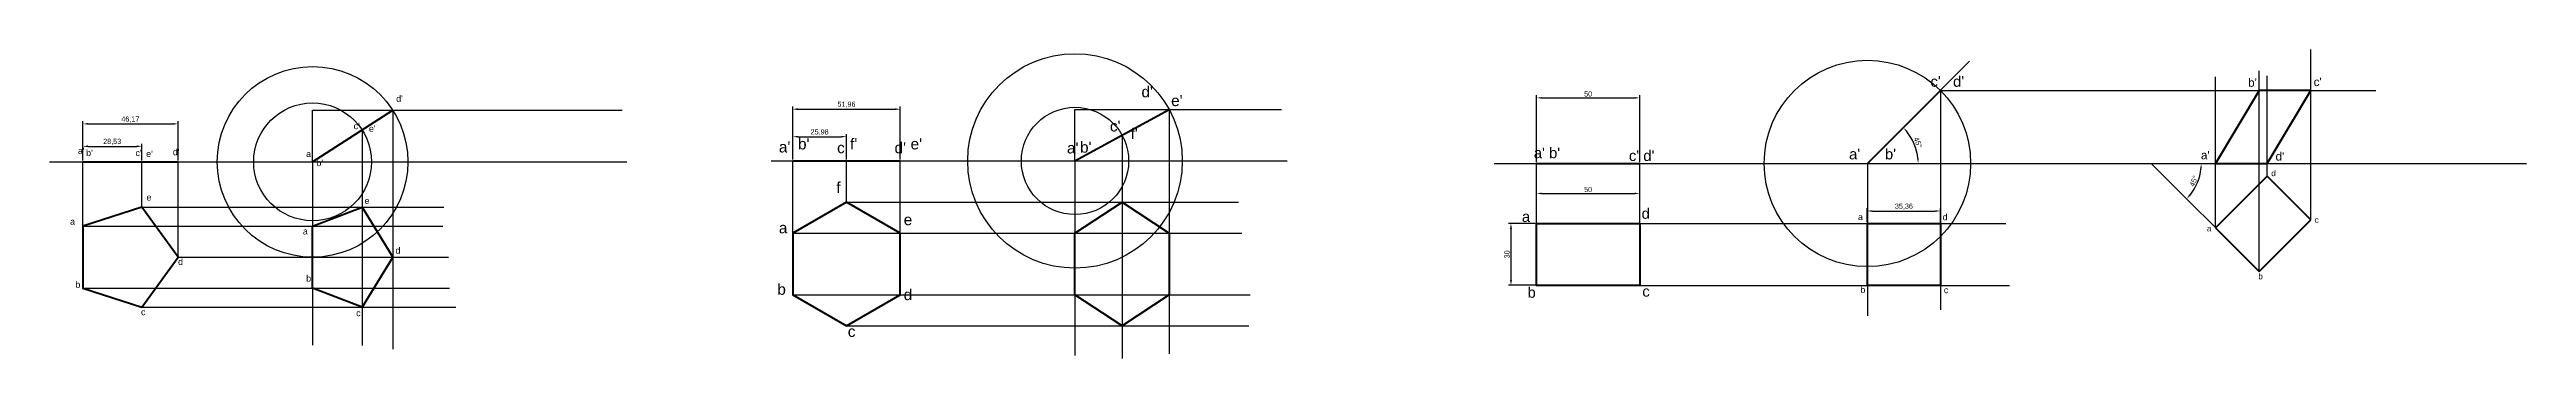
# Model space of a CAD drawing. Header units: millimetres. Extents: x 50 to 2187, y -31 to 190.
# Drawn here: x 50 to 1250, y 5 to 155 of the extents above; entities that cross this region are included whole.
import ezdxf

# ---------------------------------------------------------------- set-up
doc = ezdxf.new("R2010")
doc.units = ezdxf.units.MM
doc.layers.get('Defpoints').update_dxf_attribs({"color": 90})
doc.layers.add('true', color=7, linetype='Continuous', lineweight=53)
doc.styles.get("Standard").update_dxf_attribs({"font": 'arial.ttf'})
doc.dimstyles.new('ISO-25', dxfattribs={"dimtxt": 2.5, "dimasz": 2.5, "dimexe": 1.25, "dimexo": 0.625, "dimtad": 1, "dimtxsty": 'Standard', "dimcen": 2.5, "dimadec": 0, "dimazin": 0, "dimtfac": 1, "dimtmove": 0, "dimatfit": 3, "dimfxl": 1, "dimarcsym": 0})

# ---------------------------------------------------------------- blocks, each defined once
blk = doc.blocks.new('*D4')
at = {"color": 0, "lineweight": -2, "transparency": 16777216}
for p, q in [((66.6, 100.8), (66.6, 119.9)), ((69.1, 118.6), (110.2, 118.6)), ((112.7, 100.8), (112.7, 119.9))]:
    blk.add_line(p, q, dxfattribs=at)
at = {"color": 0, "transparency": 16777216}
for points in [[(69.1, 119), (69.1, 118.2), (66.6, 118.6)], [(110.2, 119), (110.2, 118.2), (112.7, 118.6)]]:
    blk.add_solid(points, dxfattribs=at)
at = {"layer": 'Defpoints', "color": 0, "transparency": 16777216}
for p in [(112.7, 118.6), (66.6, 100.2), (112.7, 100.2)]:
    blk.add_point(p, dxfattribs=at)
at = {"color": 0, "transparency": 16777216, "insert": (89.6, 120.7), "char_height": 2.5, "attachment_point": 5}
blk.add_mtext('46,17', dxfattribs=at)
blk = doc.blocks.new('*D5')
at = {"color": 0, "lineweight": -2, "transparency": 16777216}
for p, q in [((66.6, 100.8), (66.6, 109)), ((95.1, 100.8), (95.1, 109)), ((69.1, 107.7), (92.6, 107.7))]:
    blk.add_line(p, q, dxfattribs=at)
at = {"color": 0, "transparency": 16777216}
for points in [[(69.1, 108.2), (69.1, 107.3), (66.6, 107.7)], [(92.6, 108.2), (92.6, 107.3), (95.1, 107.7)]]:
    blk.add_solid(points, dxfattribs=at)
at = {"layer": 'Defpoints', "color": 0, "transparency": 16777216}
for p in [(66.6, 100.2), (95.1, 107.7), (95.1, 100.2)]:
    blk.add_point(p, dxfattribs=at)
at = {"color": 0, "transparency": 16777216, "insert": (80.8, 109.9), "char_height": 2.5, "attachment_point": 5}
blk.add_mtext('28,53', dxfattribs=at)
blk = doc.blocks.new('*D6')
at = {"color": 0, "lineweight": -2, "transparency": 16777216}
for p, q in [((410.4, 101.3), (410.4, 127)), ((412.9, 125.7), (459.9, 125.7)), ((462.4, 101.3), (462.4, 127))]:
    blk.add_line(p, q, dxfattribs=at)
at = {"color": 0, "transparency": 16777216}
for points in [[(412.9, 126.2), (412.9, 125.3), (410.4, 125.7)], [(459.9, 126.2), (459.9, 125.3), (462.4, 125.7)]]:
    blk.add_solid(points, dxfattribs=at)
at = {"layer": 'Defpoints', "color": 0, "transparency": 16777216}
for p in [(462.4, 125.7), (410.4, 100.7), (462.4, 100.7)]:
    blk.add_point(p, dxfattribs=at)
at = {"color": 0, "transparency": 16777216, "insert": (436.4, 127.9), "char_height": 2.5, "attachment_point": 5}
blk.add_mtext('51,96', dxfattribs=at)
blk = doc.blocks.new('*D7')
at = {"color": 0, "lineweight": -2, "transparency": 16777216}
for p, q in [((410.4, 101.3), (410.4, 113.6)), ((412.9, 112.4), (433.9, 112.4)), ((436.4, 101.3), (436.4, 113.6))]:
    blk.add_line(p, q, dxfattribs=at)
at = {"color": 0, "transparency": 16777216}
for points in [[(412.9, 112.8), (412.9, 112), (410.4, 112.4)], [(433.9, 112.8), (433.9, 112), (436.4, 112.4)]]:
    blk.add_solid(points, dxfattribs=at)
at = {"layer": 'Defpoints', "color": 0, "transparency": 16777216}
for p in [(436.4, 112.4), (410.4, 100.7), (436.4, 100.7)]:
    blk.add_point(p, dxfattribs=at)
at = {"color": 0, "transparency": 16777216, "insert": (423.4, 114.5), "char_height": 2.5, "attachment_point": 5}
blk.add_mtext('25,98', dxfattribs=at)
blk = doc.blocks.new('*D8')
at = {"color": 0, "lineweight": -2, "transparency": 16777216}
for p, q in [((770.6, 100.1), (770.6, 132.5)), ((820.6, 100.1), (820.6, 132.5)), ((773.1, 131.2), (818.1, 131.2))]:
    blk.add_line(p, q, dxfattribs=at)
at = {"color": 0, "transparency": 16777216}
for points in [[(773.1, 131.6), (773.1, 130.8), (770.6, 131.2)], [(818.1, 131.6), (818.1, 130.8), (820.6, 131.2)]]:
    blk.add_solid(points, dxfattribs=at)
at = {"layer": 'Defpoints', "color": 0, "transparency": 16777216}
for p in [(820.6, 131.2), (770.6, 99.4), (820.6, 99.4)]:
    blk.add_point(p, dxfattribs=at)
at = {"color": 0, "transparency": 16777216, "insert": (795.6, 133.1), "char_height": 2.5, "attachment_point": 5}
blk.add_mtext('50', dxfattribs=at)
blk = doc.blocks.new('*D10')
at = {"color": 0, "lineweight": -2, "transparency": 16777216}
for p, q in [((930.8, 71), (930.8, 77.7)), ((933.3, 76.4), (963.7, 76.4)), ((966.2, 71), (966.2, 77.7))]:
    blk.add_line(p, q, dxfattribs=at)
at = {"color": 0, "transparency": 16777216}
for points in [[(933.3, 76.8), (933.3, 76), (930.8, 76.4)], [(963.7, 76.8), (963.7, 76), (966.2, 76.4)]]:
    blk.add_solid(points, dxfattribs=at)
at = {"layer": 'Defpoints', "color": 0, "transparency": 16777216}
for p in [(966.2, 76.4), (930.8, 70.4), (966.2, 70.4)]:
    blk.add_point(p, dxfattribs=at)
at = {"color": 0, "transparency": 16777216, "insert": (948.5, 78.5), "char_height": 2.5, "attachment_point": 5}
blk.add_mtext('35,36', dxfattribs=at)
blk = doc.blocks.new('*D11')
at = {"color": 0, "lineweight": -2, "transparency": 16777216}
for p, q in [((770.6, 71), (770.6, 86.1)), ((773.1, 84.9), (818.1, 84.9)), ((820.6, 71), (820.6, 86.1))]:
    blk.add_line(p, q, dxfattribs=at)
at = {"color": 0, "transparency": 16777216}
for points in [[(773.1, 85.3), (773.1, 84.5), (770.6, 84.9)], [(818.1, 85.3), (818.1, 84.5), (820.6, 84.9)]]:
    blk.add_solid(points, dxfattribs=at)
at = {"layer": 'Defpoints', "color": 0, "transparency": 16777216}
for p in [(820.6, 84.9), (770.6, 70.4), (820.6, 70.4)]:
    blk.add_point(p, dxfattribs=at)
at = {"color": 0, "transparency": 16777216, "insert": (795.6, 86.8), "char_height": 2.5, "attachment_point": 5}
blk.add_mtext('50', dxfattribs=at)
blk = doc.blocks.new('*D12')
at = {"color": 0, "lineweight": -2, "transparency": 16777216}
for p, q in [((769.9, 70.4), (757, 70.4)), ((758.2, 67.9), (758.2, 42.9)), ((769.9, 40.4), (757, 40.4))]:
    blk.add_line(p, q, dxfattribs=at)
at = {"color": 0, "transparency": 16777216}
for points in [[(757.8, 67.9), (758.7, 67.9), (758.2, 70.4)], [(757.8, 42.9), (758.7, 42.9), (758.2, 40.4)]]:
    blk.add_solid(points, dxfattribs=at)
at = {"layer": 'Defpoints', "color": 0, "transparency": 16777216}
for p in [(770.6, 70.4), (758.2, 40.4), (770.6, 40.4)]:
    blk.add_point(p, dxfattribs=at)
at = {"color": 0, "transparency": 16777216, "insert": (756.3, 55.4), "char_height": 2.5, "attachment_point": 5, "rotation": 90}
blk.add_mtext('30', dxfattribs=at)
blk = doc.blocks.new('*D13')
at = {"color": 0, "lineweight": -2, "transparency": 16777216}
blk.add_arc((930.8, 99.4), 24.6, 5.8289, 39.1711, dxfattribs=at)
at = {"color": 0, "transparency": 16777216}
for points in [[(949.6, 114.7), (950.2, 115.2), (948.2, 116.8)], [(955.7, 102), (954.9, 101.9), (955.4, 99.4)]]:
    blk.add_solid(points, dxfattribs=at)
at = {"layer": 'Defpoints', "color": 0, "transparency": 16777216}
for p in [(966.2, 134.8), (750, 99.4), (930.8, 99.4), (954.6, 105.8), (1250, 99.4)]:
    blk.add_point(p, dxfattribs=at)
at = {"color": 0, "transparency": 16777216, "insert": (955.3, 109.6), "char_height": 2.5, "attachment_point": 5, "rotation": 292.5}
blk.add_mtext('45°', dxfattribs=at)
blk = doc.blocks.new('*D14')
at = {"color": 0, "lineweight": -2, "transparency": 16777216}
blk.add_arc((1068.3, 99.4), 24.2, 320.9192, 354.0808, dxfattribs=at)
at = {"color": 0, "transparency": 16777216}
for points in [[(1092, 97), (1092.8, 96.9), (1092.5, 99.4)], [(1087.4, 83.9), (1086.8, 84.5), (1085.4, 82.3)]]:
    blk.add_solid(points, dxfattribs=at)
at = {"layer": 'Defpoints', "color": 0, "transparency": 16777216}
for p in [(750, 99.4), (1068.3, 99.4), (1250, 99.4), (1089.3, 87.3), (1117.8, 49.9)]:
    blk.add_point(p, dxfattribs=at)
at = {"color": 0, "transparency": 16777216, "insert": (1088.9, 90.9), "char_height": 2.5, "attachment_point": 5, "rotation": 67.5}
blk.add_mtext('45°', dxfattribs=at)

msp = doc.modelspace()

# ---------------------------------------------------------------- linework, layer by layer
for p, q in [((50.46, 100.201), (329.971, 100.201)), ((399.869, 100.653), (649.869, 100.653)), ((750.016, 99.436), (1250.016, 99.436)), ((1099.426, 99.436), (1120.639, 99.436))]:
    msp.add_line(p, q)
at = {"layer": 'Defpoints'}
for p, q in [((930.84, 99.436), (980.337, 148.933)), ((1120.639, 47.086), (1120.639, 144.296)), ((1145.643, 72.089), (1145.643, 154.628)), ((966.195, 134.791), (966.195, 28.546)), ((966.195, 134.791), (1177.097, 134.791)), ((1099.426, 68.299), (1099.426, 141.344)), ((1124.429, 93.302), (1124.429, 141.836)), ((177.854, 100.201), (177.854, 125.201)), ((177.854, 125.201), (327.854, 125.201)), ((216.67, 125.201), (216.67, 9.466)), ((547.08, 100.653), (547.08, 125.653)), ((547.08, 125.653), (647.08, 125.653)), ((592.63, 125.653), (592.63, 7.265)), ((201.84, 115.65), (201.84, 11.255)), ((569.855, 113.153), (569.855, 4.959)), ((66.566, 69.067), (66.566, 100.201)), ((95.098, 78.338), (95.098, 100.201)), ((112.731, 54.067), (112.731, 100.201)), ((177.854, 100.201), (177.854, 11.479)), ((410.427, 65.728), (410.427, 100.653)), ((436.407, 80.728), (436.407, 100.653)), ((462.388, 65.728), (462.388, 100.653)), ((547.08, 100.653), (547.08, 6.343)), ((770.56, 70.36), (770.56, 99.436)), ((820.56, 70.36), (820.56, 99.436)), ((930.84, 99.436), (930.84, 25.631)), ((1068.289, 99.436), (1117.787, 49.938)), ((95.098, 78.338), (241.439, 78.338)), ((436.407, 80.728), (626.186, 80.728)), ((66.566, 69.067), (240.991, 69.067)), ((177.854, 69.067), (231.69, 69.067)), ((410.427, 65.728), (627.8, 65.728)), ((820.56, 70.36), (997.94, 70.36)), ((112.731, 54.067), (243.677, 54.067)), ((66.566, 39.067), (244.125, 39.067)), ((820.56, 40.36), (999.642, 40.36)), ((95.098, 29.797), (247.259, 29.797)), ((410.427, 35.728), (631.952, 35.728)), ((436.407, 20.728), (631.26, 20.728))]:
    msp.add_line(p, q, dxfattribs=at)
for centre, radius in [((177.854, 100.201), 46.17), ((547.08, 100.653), 51.96), ((930.84, 99.436), 50), ((177.854, 100.201), 28.53), ((547.08, 100.653), 25.98)]:
    msp.add_circle(centre, radius, dxfattribs=at)
at = {"layer": 'true'}
for p, q in [((930.84, 99.436), (966.195, 134.791)), ((1120.639, 134.791), (1099.426, 99.436)), ((1145.643, 134.791), (1120.639, 134.791)), ((1124.429, 99.436), (1145.643, 134.791)), ((177.854, 100.201), (216.67, 125.201)), ((547.08, 100.653), (592.63, 125.653)), ((66.566, 100.201), (112.731, 100.201)), ((410.427, 100.653), (462.388, 100.653)), ((770.56, 99.436), (820.56, 99.436)), ((1099.426, 99.436), (1124.429, 99.436)), ((1124.429, 93.302), (1099.426, 68.299)), ((1145.643, 72.089), (1124.429, 93.302)), ((177.854, 69.067), (201.84, 78.338)), ((201.84, 78.338), (216.67, 54.067)), ((547.08, 65.728), (569.855, 80.728)), ((569.855, 80.728), (592.63, 65.728)), ((1120.639, 47.086), (1145.643, 72.089)), ((177.854, 39.067), (177.854, 69.067)), ((547.08, 35.728), (547.08, 65.728)), ((592.63, 65.728), (592.63, 35.728)), ((930.84, 70.36), (966.195, 70.36)), ((930.84, 40.36), (930.84, 70.36)), ((966.195, 70.36), (966.195, 40.36)), ((1099.426, 68.299), (1120.639, 47.086)), ((216.67, 54.067), (201.84, 29.797)), ((201.84, 29.797), (177.854, 39.067)), ((966.195, 40.36), (930.84, 40.36)), ((569.855, 20.728), (547.08, 35.728)), ((592.63, 35.728), (569.855, 20.728))]:
    msp.add_line(p, q, dxfattribs=at)
for points in [[(66.566, 69.067), (66.566, 39.067), (95.098, 29.797), (112.731, 54.067), (95.098, 78.338)], [(410.427, 65.728), (410.427, 35.728), (436.407, 20.728), (462.388, 35.728), (462.388, 65.728), (436.407, 80.728)], [(770.56, 70.36), (820.56, 70.36), (820.56, 40.36), (770.56, 40.36)]]:
    msp.add_lwpolyline(points, close=True, dxfattribs=at)

# ---------------------------------------------------------------- texts
for s, height, p in [("d'", 3.1107, (218.342, 129.255)), ("d'", 5.322, (579.26, 131.481)), ("e'", 5.322, (593.638, 127.228)), ("c'   d'", 5.1485, (961.368, 136.579)), ("b'", 4.0578, (1115.193, 136.581)), ("c'", 4.0578, (1146.945, 136.918)), ("c'", 5.322, (564.003, 114.911)), ("c'", 3.1107, (197.731, 116.043)), ("e'", 3.1107, (205.122, 114.764)), ("a'", 5.322, (403.668, 104.763)), ("b'", 5.322, (412.942, 106.246)), ("c'", 5.322, (431.859, 104.393)), ("f'", 5.322, (438.165, 106.246)), ("d'", 5.322, (459.679, 104.393)), ("e'", 5.322, (467.469, 106.246)), ("a'", 5.322, (543.208, 104.286)), ("b'", 5.322, (549.524, 104.652)), ("f'", 5.322, (573.979, 111.245)), ("a'", 3.1107, (64.209, 104.008)), ("b'", 3.1107, (68.168, 103.018)), ("c'", 3.1107, (92.064, 103.018)), ("e'", 3.1107, (97.236, 102.547)), ("d'", 3.1107, (110.171, 103.399)), ("a'", 3.1107, (174.704, 102.547)), ("b'", 3.1107, (179.679, 98.143)), ("a' b'", 5.1485, (769.27, 101.977)), ("c' d'", 5.1485, (815.339, 100.638)), ("a'      b'", 5.1485, (921.967, 101.407)), ("a'", 4.0578, (1092.354, 101.454)), ('d', 2.84, (1126.415, 93.281)), ("d'", 4.0578, (1128.502, 100.834)), ('f', 5.322, (431.488, 85.115)), ('a', 3.111, (60.396, 69.738)), ('e', 3.111, (97.441, 81.468)), ('e', 3.111, (203.018, 79.838)), ('e', 5.322, (464.13, 69.544)), ('a', 5.148, (763.515, 71.102)), ('d', 5.148, (821.479, 72.628)), ('a', 3.05, (926.292, 72.019)), ('d', 3.05, (967.266, 71.957)), ('c', 2.84, (1147.431, 70.721)), ('a', 3.111, (173.14, 65.041)), ('a', 5.322, (403.661, 65.587)), ('a', 2.84, (1095.226, 66.532)), ('d', 3.111, (112.712, 50.236)), ('d', 3.111, (217.996, 55.744)), ('b', 3.111, (62.941, 39.213)), ('b', 3.111, (174.737, 42.229)), ('b', 5.322, (402.927, 35.807)), ('d', 5.322, (464.13, 33.212)), ('b', 5.148, (766.241, 34.373)), ('c', 5.148, (821.842, 34.915)), ('b', 3.05, (927.466, 36.75)), ('c', 3.05, (967.876, 36.598)), ('b', 2.84, (1120.163, 43.336)), ('c', 3.111, (94.755, 25.929)), ('c', 3.111, (198.944, 25.435)), ('c', 5.322, (437.052, 15.417))]:
    msp.add_text(s, height=height).set_placement(p)

# ---------------------------------------------------------------- dimensions: what is measured, and where the dimension line sits
for base, line1, line2, picture, middle in [((954.587, 105.799), ((750.016, 99.436), (1250.016, 99.436)), ((930.84, 99.436), (966.195, 134.791)), '*D13', (955.305, 109.569)), ((1089.256, 87.331), ((1068.289, 99.436), (1117.787, 49.938)), ((750.016, 99.436), (1250.016, 99.436)), '*D14', (1088.904, 90.897))]:
    dim = msp.add_angular_dim_2l(base=base, line1=line1, line2=line2, dimstyle='ISO-25')
    dim.commit()
    dim.dimension.update_dxf_attribs({"geometry": picture, "text_midpoint": middle})
for p1, p2, distance, picture, middle in [((770.56, 99.436), (820.56, 99.436), 31.764, '*D8', (795.56, 133.102)), ((66.566, 100.2012), (112.7313, 100.2012), 18.4194, '*D4', (89.6486, 120.748)), ((410.427, 100.653), (462.388, 100.653), 25.092, '*D6', (436.407, 127.872)), ((66.566, 100.201), (95.098, 100.201), 7.534, '*D5', (80.832, 109.862)), ((410.427, 100.653), (436.407, 100.653), 11.722, '*D7', (423.417, 114.503)), ((770.56, 70.36), (820.56, 70.36), 14.538, '*D11', (795.56, 86.799)), ((930.8399, 70.3602), (966.1952, 70.3602), 6.0615, '*D10', (948.5176, 78.5491)), ((770.56, 70.36), (770.56, 40.36), -12.325, '*D12', (756.333, 55.36))]:
    dim = msp.add_aligned_dim(p1=p1, p2=p2, distance=distance, dimstyle='ISO-25')
    dim.commit()
    dim.dimension.update_dxf_attribs({"geometry": picture, "text_midpoint": middle})

doc.saveas('drawing.dxf')
